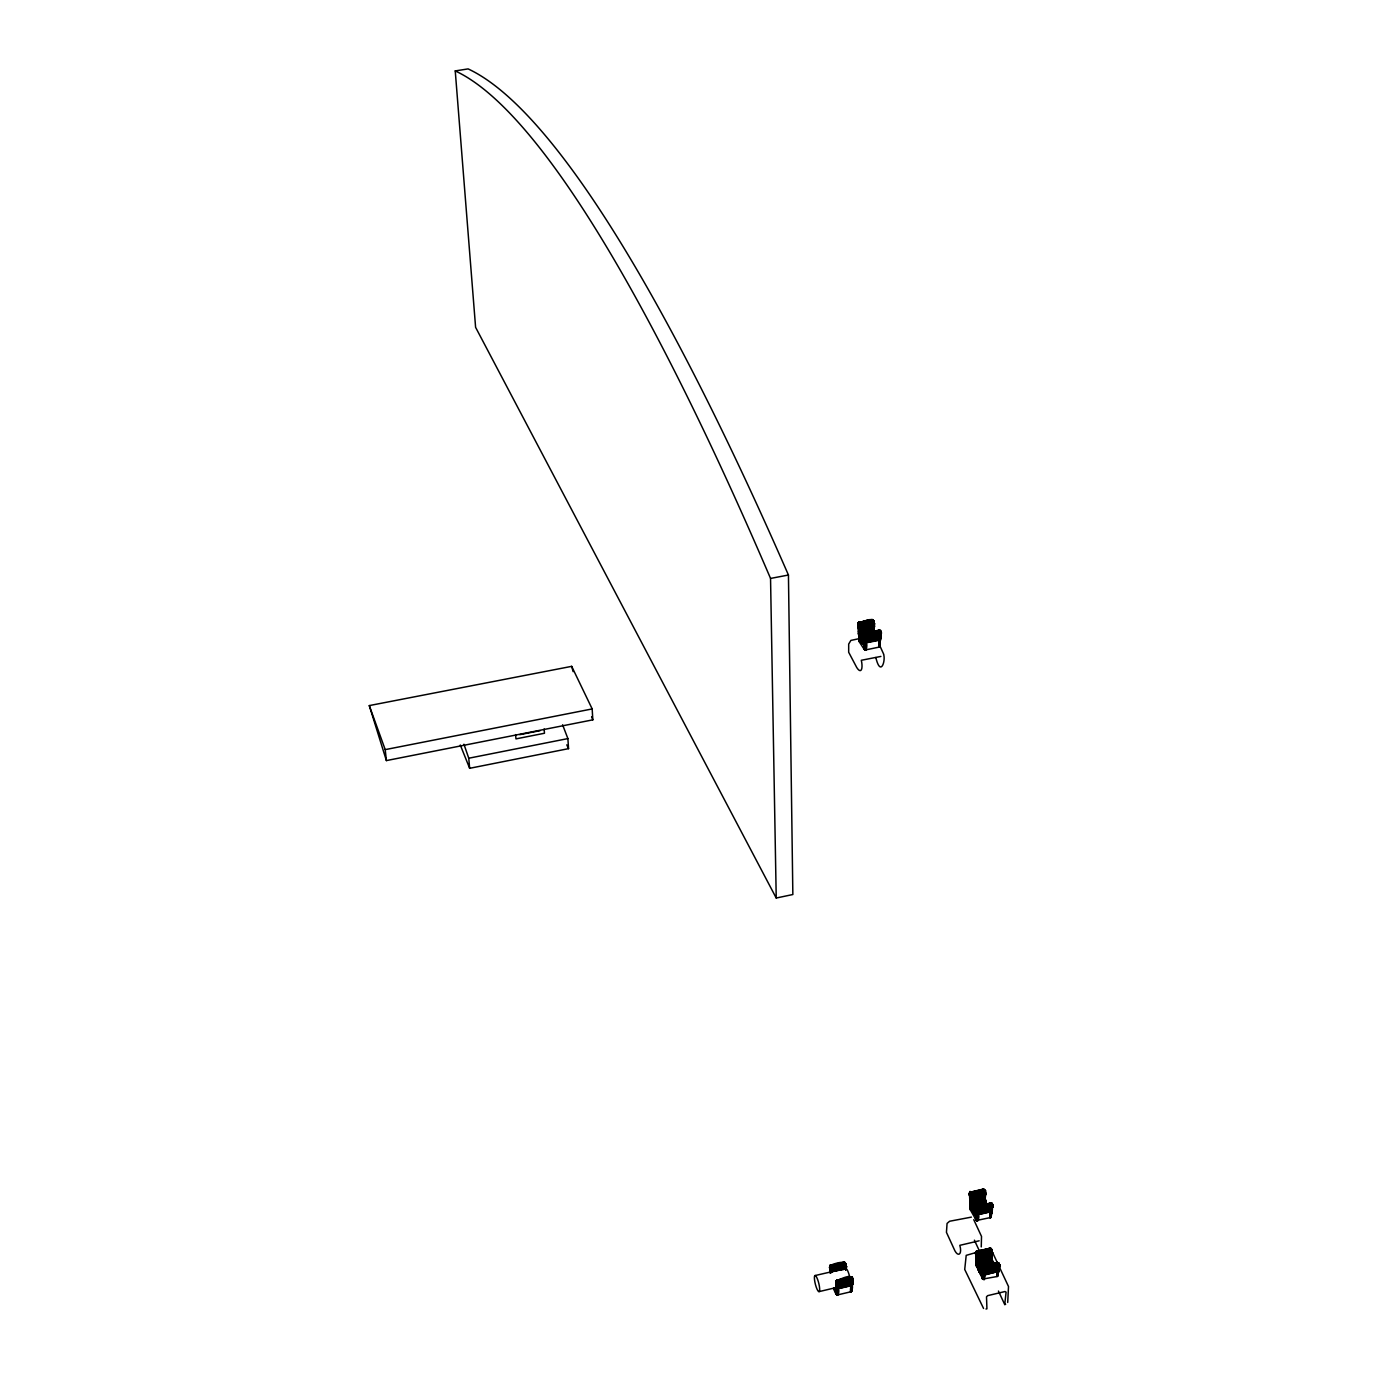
<?xml version="1.0" encoding="UTF-8"?>
<svg xmlns="http://www.w3.org/2000/svg" width="1378" height="1378" viewBox="0 0 1378 1378"><rect width="100%" height="100%" fill="white"/><g stroke="black" fill="none" stroke-linecap="round" stroke-linejoin="round"><path stroke-width="1.5" d="M833.397 1288.602L835.998 1294.149L837.79 1294.855L850.777 1291.806L850.777 1285.898C854.963 1285.932 851.914 1274.116 849.968 1278.147M851.018 1291.737L850.967 1285.846C855.221 1283.486 848.796 1301.159 850.881 1285.863L852.31 1285.64L850.777 1285.898M851.242 1291.634L851.294 1285.846L852.31 1285.64L851.07 1285.846L850.777 1291.806M851.604 1291.358L852.31 1285.64L851.156 1285.846C851.036 1295.165 852.345 1281.178 851.88 1287.862L852.207 1285.829L851.725 1291.186M851.914 1277.113C848.624 1278.612 851.621 1273.944 852.982 1280.662C813.072 1290.618 863.696 1279.266 850.071 1277.027M834.723 1288.774C832.777 1287.62 838.461 1291.169 836.48 1284.313C842.371 1283.71 852.672 1282.367 852.586 1278.267M852.241 1283.521L852.396 1284.572L852.5 1278.319L852.396 1284.572L851.139 1284.968M852.948 1278.836L852.155 1281.351L852.948 1278.836L853.051 1280.489L851.948 1277.217L850.519 1276.734L852.534 1278.164M879.801 638.427L880.421 639.082L879.922 635.861L879.577 647.005L865.987 649.848L864.195 649.382L859.028 641.442L858.701 622.391L872.774 619.738M864.351 649.503L864.471 635.206L866.004 632.623L864.437 635.689L865.074 633.157L879.095 630.142L881.093 632.071L880.542 634.173L881.042 632.002L879.422 630.194L873.91 631.865L874.496 623.872L873.273 620.462L859.596 622.873L858.253 624.613L859.166 626.077L858.115 626.112L857.908 623.045L859.304 622.046L860.509 624.613L874.203 622.029L858.752 625.199L858.063 624.045L860.061 623.218L872.825 620.737L874.22 622.167M999.687 1264.591L999.636 1266.709L999.463 1264.281L998.499 1266.606L998.723 1263.144L984.684 1266.451L982.738 1274.926L979.947 1273.324L978.914 1271.394L980.464 1274.082L981.859 1272.187L979.069 1268.26L977.949 1268.983L978.914 1271.377L979.672 1269.138L998.206 1264.074L999.67 1264.556L999.687 1266.64L999.171 1263.626L997.345 1262.524L999.257 1263.781L999.67 1266.675L998.482 1262.971L996.931 1262.627M985.218 1196.293L984.168 1197.74L971.903 1200.582L969.888 1199.446L969.957 1197.878L971.835 1198.912L984.495 1195.639L985.649 1193.072L984.168 1197.74L985.563 1203.115L979.861 1204.63L985.149 1203.924L985.528 1205.095L984.305 1199.773L985.632 1192.917L985.149 1199.911L978.483 1202.408L969.991 1202.942L985.218 1199.549L986.08 1202.942L985.236 1198.774L985.494 1200.135L970.112 1201.943L969.957 1192.211L984.719 1190.024L984.925 1193.865L971.404 1196.879L970.284 1196.466L985.632 1192.917M970.284 1192.022L970.164 1197.051L971.835 1198.292L984.667 1195.294L985.752 1193.469L984.443 1196.827L971.697 1199.79L969.785 1199.067L969.888 1200.824L971.421 1201.323L984.168 1198.205L985.425 1191.505L969.63 1195.26L969.44 1192.917L970.732 1192.004L969.44 1192.952L970.284 1209.781L976.416 1220.529L990.989 1217.429L990.524 1211.951L990.214 1217.859L990.92 1211.934L992.281 1210.539L992.349 1204.665L989.852 1203.339L992.987 1205.216L992.97 1206.594L992.901 1204.889L991.23 1203.511L977.949 1206.715L976.468 1208.058L976.778 1213.518L975.435 1215.43L972.334 1211.245L969.991 1202.942L970.784 1205.871L985.649 1202.494L985.701 1201.185M984.615 1197.844L984.805 1190.73L969.371 1194.967L971.938 1197.138L985.184 1194.071M845.782 1264.952C844.921 1257.373 824.94 1272.893 830.934 1265.125C851.673 1256.719 850.157 1270.189 830.521 1268.862C829.504 1254.635 830.366 1285.898 830.279 1266.675C829.194 1271.222 835.223 1272.204 831.296 1267.708C827.093 1266.899 846.626 1262.885 845.903 1264.057C841.631 1258.803 847.556 1265.538 846.109 1268.742C844.8 1270.533 848.125 1262.971 845.489 1269.345M851.88 1287.862L851.776 1285.95L851.88 1290.824M873.704 620.841C869.294 615.983 856.703 626.956 857.822 623.511C860.475 618.309 858.081 631.021 857.874 623.218M873.308 631.968L873.049 626.663L874.393 623.683L872.963 628.041L860.458 630.469L858.356 629.057L860.234 629.66L873.652 626.938L874.444 623.493L873.394 624.992L858.356 627.214L858.907 622.374L858.701 626.249L874.117 623.356L873.204 620.083L872.24 619.566L871.551 621.202C877.286 622.753 870.534 616.913 871.482 621.202L872.412 620.014L874.169 621.891L857.822 624.906L858.942 622.064L858.184 626.37L874.358 623.201L873.204 627.507L859.441 630.004L858.115 626.112L859.08 622.046L858.27 623.993L860.509 624.613M859.476 622.253L857.96 623.063L859.355 626.663M874.393 623.528L873.6 626.008L874.393 623.528L858.735 626.422L860.682 628.368L874.289 624.837L873.48 629.66L859.751 632.295L858.597 629.608M858.58 630.073C857.219 641.028 868.915 653.809 860.63 633.225C860.354 621.34 855.187 632.244 873.618 625.164C879.216 627.662 860.716 634.879 858.77 629.746M859.217 640.615L858.253 628.265M859.217 624.389C856.995 622.563 859.217 623.493 858.322 622.443M859.183 630.814L859.545 628.868L858.442 628.11M858.838 633.811C881.627 631.761 854.136 645.404 860.854 627.679M990.558 1202.822L992.194 1203.649L992.832 1206.852L993.021 1205.474L992.263 1203.752L991.402 1204.303L991.54 1211.641L991.884 1203.339L991.798 1204.493L978.139 1207.593L975.986 1215.344L977.674 1212.123L976.761 1212.606L977.622 1205.939L979.431 1206.473M983.186 1272.101L983.082 1274.168L983.978 1269.741L982.876 1274.719L984.236 1265.607L997.551 1262.61L999.326 1264.126L997.19 1262.592L999.257 1264.022M970.284 1199.032L970.301 1197L972.179 1198.033L984.908 1195.226L985.735 1193.348L984.254 1196.517L971.731 1199.463L969.871 1198.24L971.783 1199.17L984.529 1196.225L985.735 1193.245L985.236 1195.708M992.849 1264.47L990.765 1257.425L992.349 1252.257L978.242 1256.185L976.141 1256.305L975.59 1253.877L976.279 1251.362L989.714 1248.296L992.108 1250.931L991.609 1256.874L993.383 1264.625L992.143 1264.47L990.885 1259.01L992.263 1252.068L990.851 1255.72L977.777 1258.786L976.227 1257.959L976.399 1251.241L977.329 1251.569L975.641 1252.912L976.072 1261.783L976.692 1265.073L976.175 1261.628L984.874 1261.266L991.695 1258.631L992.108 1250.931L990.799 1248.434L976.744 1251.103L975.882 1254.858L976.434 1252.395M992.263 1252.068C993.228 1260.009 983.427 1259.509 977.743 1261.077C970.336 1255.944 989.49 1258.321 991.126 1255.427M991.557 1256.391L991.04 1257.993L978.259 1260.87L978.414 1257.632L991.592 1254.101L992.401 1252.671L976.675 1255.806L978.673 1257.597L991.523 1254.445L992.384 1252.516L991.109 1254.841L978.156 1258.235L976.227 1257.149L976.296 1259.337L978.225 1259.888L990.765 1256.943L992.194 1253.119L992.177 1262.937L977.743 1267.639L978.656 1270.809L984.013 1268.466L985.942 1270.258L999.705 1266.623L999.119 1264.091L998.344 1266.485L999.86 1265.297L999.722 1266.571L999.67 1264.728L999.498 1266.864L998.447 1266.382L999.705 1264.97L999.756 1266.141L985.804 1269.207L985.666 1270.292L985.58 1267.054L983.875 1267.071M990.644 1217.687L991.902 1211.727L990.61 1211.934L990.438 1217.79M976.864 1251.069C967.7 1258.906 1000.91 1247.056 989.232 1249.381L991.178 1248.916L991.609 1253.894L978.552 1256.96L976.606 1256.185L992.298 1252.499L992.298 1253.36M991.523 1206.37L992.177 1209.936L991.368 1207.679M989.921 1203.235L992.849 1204.803L992.573 1207.111L979.465 1210.28L978.156 1206.301L971.214 1208.196L970.749 1202.96L970.301 1206.112L970.422 1203.804M858.994 629.436C860.303 625.199 857.719 620.307 857.874 625.181M858.942 637.756L858.804 634.38L866.021 633.777L864.04 644.043L865.78 637.118L867.399 636.722L867.399 635.103L865.625 634.38L865.298 636.774L867.399 636.722M864.523 649.606C862.576 643.405 868.777 638.479 866.228 649.813M864.729 649.693L864.523 643.767L865.987 646.42L866.262 642.958L864.729 643.095L880.421 640.029L881.024 631.865L879.491 631.107L866.176 633.846L865.642 636.602L867.003 636.447L864.971 637.015L864.454 643.285L865.556 637.377L860.01 639.599L859.734 636.567L861.043 635.602L859.011 635.568M865.866 638.755L864.729 642.148L865.039 639.909M865.195 649.83C864.04 632.14 865.849 655.739 865.66 643.199C864.213 651.88 863.679 639.116 864.747 646.282L864.884 643.767M865.212 638.927L864.729 640.959M865.453 649.865L864.643 643.457L866.056 643.026L865.987 649.848M864.867 640.15L865.556 637.377M865.729 649.865L865.66 643.199M865.401 639.271C866.504 636.739 859.08 639.616 860.251 634.276M864.661 641.976L864.195 643.836L864.867 641.373L880.68 638.255L880.215 632.037L866.176 633.846L865.436 637.101M858.615 627.283L858.511 628.592L860.268 629.298L874.031 625.905L874.014 629.918L866.986 631.899L864.695 633.863L866.435 635.826L880.06 633.363L880.938 631.813L880.783 633.949L866.039 636.998L866.9 633.57L865.591 636.946M872.739 620.152L872.429 621.202C875.271 620.1 869.397 618.739 860.992 622.15M879.577 647.005L880.421 640.029L878.819 640.512L878.768 647.35L879.181 640.494L880.318 640.374L878.923 640.494L880.318 640.374L879.216 647.212M984.65 1198.688L985.167 1196.345L984.443 1198.774L970.456 1201.633L969.836 1192.349M985.149 1197.293L985.701 1193.417L971.955 1197.396L970.422 1196.776L969.337 1193.365L970.732 1192.004L969.905 1193.434L971.301 1194.984L985.477 1192.159L982.962 1189.093L984.719 1190.024L985.356 1193.985M976.64 1220.632C976.141 1206.611 975.917 1225.386 978.104 1214.828L975.882 1215.844L975.762 1219.926C974.108 1214.604 981.429 1211.762 977.915 1220.719M977.398 1220.77L977.519 1215.051L976.502 1215.31L977.243 1217.807L977.519 1215.051M983.186 1272.738L981.859 1275.27L984.013 1270.413L983.289 1272.996L983.41 1271.911M982.187 1273.22L981.653 1275.184L983.255 1272.807M976.296 1257.614L976.434 1256.581L978.673 1257.597L979.413 1266.813L986.321 1265.572L985.477 1264.212L992.401 1262.317L993.245 1264.022L991.988 1258.596L991.454 1260.904L978.535 1263.126L976.261 1262.265L984.943 1261.748L992.022 1258.7M996.897 1271.171C1000.996 1272.221 996.483 1266.089 999.86 1265.486M998.395 1267.502C999.377 1273.892 998.137 1263.178 999.825 1265.676M999.136 1265.211C999.946 1268.69 998.43 1264.883 999.808 1266.416M860.475 631.52C853.499 631.245 874.22 633.122 873.79 627.214M873.755 622.356C873.669 629.229 873.187 615.484 871.895 621.168L871.413 620.324M873.773 628.075L874.393 623.683L873.962 625.733M879.009 647.298L879.939 636.808M970.749 1208.454C968.269 1209.212 973.281 1200.772 972.368 1196.483M976.244 1252.757C975.693 1258.148 977.019 1250.19 975.676 1254.324C976.037 1252.55 977.484 1249.226 975.572 1253.739M975.607 1252.464L977.329 1251.569L976.003 1251.672L975.796 1253.859L976.416 1251.637L990.61 1248.399L991.282 1250.432L989.37 1248.158L990.472 1248.244M999.205 1263.764L999.102 1270.327L997.19 1271.756L997 1276.528L982.686 1279.094L976.606 1266.382L976.279 1263.058L983.668 1261.731L985.356 1262.661L991.178 1260.784L991.988 1258.596M982.497 1278.922L982.669 1275.546L998.809 1271.274L983.082 1274.995L982.893 1279.249M983.909 1279.559L983.995 1274.943C981.928 1274.65 985.149 1281.333 984.598 1274.736C982.411 1274.15 984.753 1265.607 979.103 1271.55C980.068 1273.341 982.066 1270.912 979.792 1272.859M997.948 1274.839C997.379 1270.981 999.842 1268.793 997.017 1276.528M830.193 1266.864L830.865 1265.107L829.608 1267.915L830.245 1266.571L831.279 1268.638L845.989 1265.176M881.145 632.605C886.312 634.586 840.873 641.924 867.296 634.586C868.95 632.071 883.143 635.224 879.095 630.142C879.784 630.228 880.473 630.693 880.663 631.4C881.059 633.553 880.818 635.155 880.955 632.002C878.509 637.291 881.11 631.279 880.973 633.794M879.801 646.747L879.577 640.632L879.87 643.181M866.28 634.535L879.956 632.381L879.336 630.194L880.68 631.606L880.146 636.894M880.456 636.119L879.956 630.452M875.822 657.513C880.559 677.304 885.847 660.82 883.608 654.361M976.881 1220.719L977.002 1215.31L976.416 1220.529M859.855 633.518L858.442 633.432L859.751 633.57L858.528 634.087L859.011 637.463C862.232 635.964 852.586 635.947 866.521 633.002M982.686 1279.094L983.616 1275.132C983.995 1280.575 981.532 1276.08 983.995 1274.943M838.048 1294.803C841.148 1286.208 834.172 1288.292 835.895 1293.976L837.721 1279.714L836.894 1280.059L836.205 1289.085L836.308 1283.435L837.876 1281.54L851.845 1278.715L838.168 1281.833L838.961 1284.451L837.635 1280.403L836.394 1284.244M858.959 637.601L858.976 635.292M851.793 1290.221L851.828 1286.105L851.88 1287.672M863.61 643.836L864.678 642.234L862.921 644.318M998.12 1271.205L997.517 1274.547L998.395 1267.932M983.203 1272.29C977.846 1261.542 1005.492 1259.148 998.378 1268.328M837.79 1294.855L837.824 1288.947L836.394 1289.377L837.79 1291.892L838.031 1288.878L836.48 1289.153L852.414 1285.398M857.822 624.906L858.907 622.753M852.603 1280.128L839.064 1282.711L837.979 1280.524L851.001 1277.458L852.706 1278.801L851.948 1281.419L853.034 1279.249L852.861 1280.834L851.793 1279.232L838.926 1282.177L838.134 1284.399L837.152 1284.055L838.392 1284.451L838.995 1282.436L837.324 1279.783M976.52 1208.454L978.277 1205.543L986.786 1205.216M976.072 1256.013L976.003 1251.861L977.725 1252.326C987.854 1248.106 994.658 1247.486 989.301 1249.364C1001.272 1249.708 971.335 1260.457 976.399 1251.276M979.276 1205.784L976.52 1207.317L976.451 1208.368L977.14 1206.284L977.777 1210.487L976.64 1214.259L977.157 1206.25L991.523 1203.097L992.97 1206.594L992.763 1204.716L992.746 1206.956L990.748 1206.87L993.021 1205.681M985.442 1200.238C982.772 1205.716 965.909 1199.032 971.576 1208.093C973.574 1211.658 978.156 1204.544 978.725 1206.353M992.849 1205.164C992.315 1209.953 992.66 1204.269 990.816 1202.839M831.02 1272.652C828.247 1267.002 846.281 1273.703 846.35 1266.089M831.158 1270.792L830.796 1272.531L830.572 1269.861L846.419 1266.244L845.627 1269.827M836.532 1294.614L836.79 1289.429L836.756 1294.717M852.534 1278.698C850.743 1277.199 854.205 1281.643 852.276 1282.763M864.747 636.67C859.975 629.264 889.688 631.003 878.354 630.418M969.302 1194.554L970.456 1191.97L970.009 1196.69L969.595 1193.727L971.214 1194.692M977.657 1220.753L977.898 1214.896C976.296 1215.379 976.382 1209.608 977.346 1208.351C978.845 1211.21 980.258 1209.695 978.862 1207.817C979.017 1205.474 975.779 1207.472 977.674 1208.937C975.538 1213.966 979.741 1206.37 973.746 1209.953C971.576 1200.651 968.131 1191.781 971.025 1192.383M976.744 1212.003L977.536 1210.573M977.76 1217.825L977.708 1214.965L976.502 1215.31L977.898 1214.896L977.76 1217.825L977.794 1214.931L976.502 1215.31L977.14 1220.753M992.66 1264.487L984.15 1265.624L982.996 1268.449M978.225 1269.465L982.91 1268.242L984.943 1265.641L984.254 1264.504L977.105 1265.882L976.451 1262.851L976.554 1266.244M978.656 1269.741L977.725 1268.328L984.925 1265.882L982.962 1268.087L984.443 1265.71L998.947 1263.333M990.851 1255.72L992.005 1253.153L990.765 1257.425L977.984 1260.629L979.413 1266.813L984.581 1265.607L982.91 1268.191L984.925 1265.882M851.638 1285.898L851.432 1288.551L850.967 1285.846M976.744 1211.383L976.778 1213.518L992.384 1209.712M976.692 1210.452L977.743 1205.802L991.006 1202.908L992.952 1205.509L979.62 1209.074L979.465 1210.28L977.433 1209.901L979.465 1210.28L978.346 1207.455L978.018 1210.073L979.396 1210.297L976.744 1210.297L977.725 1208.54L972.196 1210.332L973.574 1213.639L978.397 1211.262L972.334 1211.245L972.679 1209.333L977.812 1208.351L977.588 1206.094L976.675 1207.834M984.168 1279.542L984.288 1274.822L982.962 1275.218L983.806 1275.046L983.651 1279.525M992.263 1208.558L991.54 1203.838M998.12 1273.548L998.55 1271.687L997.138 1271.343M849.933 1278.129A8.251 1.843 75.8 0 0 847.453 1270.344A8.251 1.843 75.8 0 0 845.196 1268.914L843.68 1262.145L845.214 1262.713L845.369 1264.573L831.795 1267.553M838.72 1282.591C845.92 1276.2 854.825 1283.125 852.879 1279.129M879.715 631.245L880.869 633.897L879.819 634.328M879.577 630.297C881.903 630.831 879.026 636.843 880.904 632.45M970.973 1197.241C967.632 1195.742 971.077 1191.953 969.957 1192.211M970.37 1204.045L970.284 1206.663L969.871 1200.341L971.903 1201.048M977.433 1207.214L977.433 1206.956M976.52 1266.02L976.279 1263.058M983.806 1265.882C983.169 1268.104 978.845 1269.5 980.499 1270.361M970.405 1204.682L979.482 1202.443C984.443 1205.492 986.028 1196.845 984.805 1202.598L985.391 1192.246M991.109 1217.274L991.902 1211.727L990.696 1211.934L990.541 1214.845L990.782 1211.917L991.902 1211.727L990.541 1214.845L990.524 1211.951L992.022 1211.486L976.623 1215.069M990.92 1255.375L992.332 1252.137M998.292 1264.367L997.31 1262.644M830.176 1270.533C832.536 1269.586 828.66 1274.443 845.834 1267.829M831.261 1265.607L829.9 1265.917L829.745 1268.518L845.317 1264.746L845.92 1269.861L846.436 1266.296M845.317 1269.207L846.385 1266.399L830.486 1269.81L832.639 1270.464L846.436 1266.52L845.799 1269.672M846.264 1266.744L845.455 1269.638M860.234 631.779L873.015 629.643L874.41 624.113L860.613 626.938L858.701 626.249L859.372 627.266L858.098 623.993L873.979 621.547M860.63 627.472L873.859 624.613L873.428 621.788M865.022 643.664L864.971 646.351L864.523 643.767M872.98 629.074C871.464 633.811 859.665 630.228 873.015 629.643L866.176 631.158L864.419 635.723L866.09 632.623L864.833 634.569L867.33 636.739L865.263 636.67L867.296 636.584L865.539 635.12M879.87 640.994L879.44 643.698L879.336 640.529L880.318 640.374L879.095 640.477L879.026 643.87L878.923 640.494L880.421 640.029M969.664 1192.642L969.75 1193.727L970.37 1192.142L983.341 1189.076L984.753 1190.179L983.151 1189.059L985.373 1191.539M970.284 1209.781L970.336 1204.889L970.284 1206.663M984.219 1262.834L976.657 1265.28L976.83 1262.696C974.763 1273.065 995.708 1258.303 976.985 1264.108C975.624 1261.748 978.742 1272.859 977.088 1263.557M985.322 1199.394L985.408 1203.097L984.305 1199.773L972.041 1202.615L974.539 1211.038L977.708 1210.539L973.075 1212.795L974.315 1210.59L979.379 1209.54L977.123 1210.366M991.075 1248.692L990.799 1249.76L990.282 1248.192M838.168 1281.833L836.601 1284.744L852.672 1280.972L852.913 1279.749M845.816 1269.345L846.264 1266.916L845.73 1268.949M859.545 628.868L873.325 626.422L873.514 620.668L871.929 620.272M970.25 1196.69C969.854 1181.394 970.043 1205.302 969.923 1192.607M976.985 1217.773L977.157 1215.224L976.502 1217.601L975.951 1215.809L976.21 1220.408M976.64 1264.832L976.606 1266.382L977.036 1262.282M997.879 1274.271L998.688 1271.498L997.551 1271.705L997.241 1276.459M878.768 647.35L879.009 640.477L879.026 643.87M992.143 1251.069L976.485 1254.755L977.725 1252.326M976.916 1262.489C974.625 1269.086 992.608 1261.852 992.194 1260.698C992.487 1266.089 991.574 1257.236 991.23 1257.459M983.151 1270.309L998.705 1265.538L999.412 1266.95L999.739 1265.865L998.206 1264.074L999.498 1266.847L985.666 1269.517L983.961 1268.621L983.909 1266.244L983.255 1267.622L984.667 1265.951M829.608 1267.915L830.056 1265.9L831.623 1266.382M975.934 1213.553L975.228 1215.362L977.502 1212.726M1007.714 1302.468L1008.507 1286.518L992.608 1252.585M845.489 1264.453C840.873 1258.855 848.28 1264.849 843.457 1262.231M880.955 633.708L867.313 635.585L867.33 636.739L866.09 635.516M993.004 1205.612L992.711 1206.921L991.971 1203.459L990.162 1202.942L992.229 1203.752L990.524 1202.942M997.551 1271.705L997.31 1274.65L997.379 1271.722L998.809 1271.274M830.073 1270.051C830.727 1262.041 828.798 1266.106 830.9 1270.154M830.228 1272.79L830.813 1269.948M873.583 625.371L860.01 628.024L857.822 624.492L858.976 622.115M974.556 1214.896C975.813 1213.794 974.539 1210.9 970.784 1205.871M976.571 1266.037L976.589 1264.349L977.536 1266.416M981.756 1274.977C982.79 1274.857 982.652 1270.619 980.74 1273.927C980.981 1274.047 981.653 1268.432 978.656 1270.55M985.27 1270.24L984.099 1266.072M992.901 1205.767L992.797 1206.887L992.987 1205.302M834.121 1287.689L835.309 1289.326L837.135 1286.087L835.654 1289.429L835.688 1287.483M836.325 1294.476L836.153 1289.705L836.153 1294.321M872.86 622.046L873.273 620.462L873.29 623.545M879.75 646.161L879.939 641.218L879.887 643.026M974.728 1213.915L975.986 1215.034L977.76 1211.365L976.416 1214.828L977.588 1212.451L976.709 1212.761M976.623 1209.66C979.5 1207.748 978.535 1212.674 978.139 1207.8C984.805 1208.058 995.26 1204.183 991.695 1203.528M836.308 1288.878L836.842 1283.452M837.221 1282.797C839.977 1287.707 834.93 1276.476 836.394 1283.9M837.014 1294.803L836.291 1289.567L837.256 1291.892L837.428 1289.102L836.394 1289.377L837.256 1289.188L837.273 1294.838M858.287 625.819L858.511 623.993L859.097 625.715M970.56 1208.575L970.749 1202.96M978.535 1206.508L977.967 1205.664L972.334 1206.68L972.179 1195.432L970.508 1192.349L969.423 1194.692L970.336 1193.21M844.886 1262.644C841.39 1263.798 846.092 1263.195 845.317 1264.746M880.663 635.43L864.764 638.651L865.694 635.413M976.02 1220.271L975.882 1215.844M978.225 1260.37L976.296 1259.785L976.227 1257.959M976.589 1263.867L976.537 1265.641L976.606 1263.609M985.098 1200.634L985.236 1202.822C987.475 1199.497 985.029 1209.66 985.236 1198.688C986.286 1197.74 974.608 1201.874 971.662 1201.306M983.117 1269.948L983.961 1266.106M829.832 1265.951L830.917 1265.176L829.659 1268.208L843.991 1263.85M859.235 637.204L859.2 634.397M837.531 1294.855L837.617 1289.016L836.394 1289.377L837.721 1288.981L837.79 1291.892L837.927 1288.912L836.48 1289.153M873.204 627.92L873.79 625.888M991.971 1251.138C988.457 1250.087 972.851 1258.303 976.192 1251.741M977.743 1206.852L977.708 1210.539M977.915 1209.178C980.102 1212.123 976.485 1208.713 978.139 1207.8M978.707 1208.299L979.396 1210.297M977.071 1209.471L979.431 1210.039M984.736 1194.967C989.749 1191.315 973.212 1202.029 970.388 1196.517M991.574 1260.319L991.695 1258.631L992.177 1262.558M865.729 646.437L865.849 643.095L864.643 643.457L865.952 643.061L865.987 646.42L866.159 642.992L864.729 643.095M975.142 1215.086L977.26 1212.089M982.342 1278.732L982.566 1275.632L983.134 1279.37M984.426 1279.507L984.598 1274.736M985.787 1269.793L985.339 1267.14M991.437 1212.192L990.989 1217.429M976.675 1254.221L991.953 1250.604L990.248 1250.432L990.868 1248.778L992.091 1250.793M985.425 1191.522C989.456 1187.75 964.927 1199.273 970.456 1192.022M970.301 1204.992L970.25 1206.473L970.336 1204.269M984.684 1266.451C984.874 1273.72 985.993 1266.003 984.874 1269.362C987.613 1271.067 983.341 1269.327 985.546 1270.223C982.79 1265.073 999.205 1267.088 998.309 1263.609M991.092 1250.259L990.265 1248.468L991.299 1249.036M992.246 1209.04L991.592 1207.335M992.815 1205.991C993.314 1207.662 988.491 1204.544 979.19 1209.453M991.402 1256.529L991.815 1253.997M991.833 1262.196L991.488 1259.819L985.976 1261.766L986.372 1264.005M859.527 623.941L857.805 624.63L858.373 622.873L857.822 624.957L859.769 623.855L860.354 626.956M970.388 1205.939L970.026 1202.391M976.589 1264.349L976.52 1265.848L976.778 1264.935M997.448 1276.355L998.154 1271.86L997.93 1275.873M997.81 1276.062L997.431 1271.274M859.269 624.889L857.943 623.252L857.857 625.13L858.546 622.356M976.657 1265.28L976.761 1262.92M836.119 1282.401L836.894 1280.059M864.764 639.065C866.934 635.551 860.527 638.892 859.441 637.773C860.509 635.775 864.609 636.395 864.902 634.087C867.933 638.565 864.85 635.913 866.349 636.602L867.296 634.586L867.244 636.739L865.074 636.808L866.039 633.157L860.509 634.224M830.796 1267.037C828.953 1264.177 829.625 1271.36 830.417 1267.347M830.107 1265.538L830.297 1267.433M838.237 1280.455C829.332 1284.417 852.19 1272.238 850.76 1278.078M837.066 1280.093L836.239 1283.125M864.626 643.974L864.54 646.179L864.764 643.87M866.262 633.208L864.557 635.344L865.177 633.053L864.816 634.655M838.013 1280.041L836.084 1281.729L837.204 1280.644L836.429 1281.764L839.168 1284.417L838.392 1282.763M865.729 634.913L866.159 632.915M836.515 1289.584L836.756 1291.754L836.291 1289.567M969.337 1193.503L969.302 1194.381M976.227 1214.5L976.744 1212.416M976.227 1254.428L976.055 1252.016L976.244 1254.187L991.85 1250.139L990.351 1248.554L989.645 1249.346L990.61 1248.451M985.925 1203.545L980.292 1206.353L979.482 1204.183M830.124 1272.394C829.797 1269.741 832.794 1274.099 830.314 1271.67M977.588 1203.494L977.674 1200.307L984.443 1198.774M980.947 1274.667L982.514 1272.91L981.377 1274.512M998.085 1273.341L998.137 1271.963M857.994 624.423C859.803 626.198 856.565 623.114 859.062 624.01M863.851 643.113C863.937 643.354 863.283 643.56 863.989 643.044M835.223 1289.016L837.273 1287.104M880.921 632.812L879.577 631.262M880.559 631.279L880.938 633.811L879.646 634.207M985.236 1202.822L985.442 1200.824L979.5 1203.08M975.762 1219.926L975.951 1215.809M983.255 1268.415L983.203 1270.619M991.299 1214.156L991.402 1212.123L991.109 1216.361M871.619 621.185L871.671 620.289M970.853 1205.526L970.284 1202.029M979.637 1209.488L978.535 1210.228L978.483 1209.247M991.902 1257.752L984.116 1259.595L983.754 1262.282M984.236 1277.733L984.495 1274.753L982.962 1275.218L984.185 1274.874L984.236 1277.733L984.392 1274.788L983.082 1274.995M976.571 1265.452L976.692 1263.144M982.48 1275.666L982.273 1278.612L982.325 1275.701M991.213 1214.328L991.764 1211.934M997.913 1263.04L999.136 1264.246L998.258 1265.59M972.127 1198.722C969.44 1198.188 970.646 1195.208 970.233 1199.377M970.301 1197.964L972.334 1198.257L970.422 1196.776M985.925 1269.5C984.805 1271.791 983.358 1264.281 979.62 1269.706M990.214 1217.859L990.524 1211.951L992.022 1211.486M991.953 1205.027L991.505 1203.924L992.126 1205.061M861.457 638.152L862.817 640.736L866.056 640.047L861.267 642.217L862.611 640.339L866.073 639.702L860.871 641.407L861.405 640.167L866.435 638.841C857.564 638.514 860.837 644.525 866.917 641.183C864.144 638.445 861.991 645.335 861.543 642.337M836.498 1286.466L836.257 1288.602M977.071 1256.615L976.502 1260.37L977.984 1260.629M976.864 1256.185L978.483 1257.511L978.759 1256.099M985.528 1194.33L984.254 1196.517M984.013 1270.413L984.219 1268.363M836.653 1289.515L836.515 1291.651L836.394 1289.636M846.075 1264.487C843.009 1263.747 845.713 1262.713 845.627 1263.919M978.569 1207.335L979.62 1209.074M838.203 1282.418C839.512 1286.828 836.325 1282.66 837.738 1280.627M992.711 1205.319C990.713 1208.592 993.555 1205.974 992.022 1206.904C983.978 1206.818 975.831 1211.675 978.363 1209.402L979.052 1210.28L978.948 1209.402M978.156 1262.455C985.718 1261.766 984.013 1258.372 991.195 1259.389M971.404 1217.119L949.597 1221.253L947.065 1223.44L946.445 1232.345L954.937 1250.88C958.347 1257.167 962.309 1254.273 959.829 1245.333L979.155 1240.803M985.735 1270.24L984.874 1269.362C984.254 1271.188 986.269 1269.844 985.098 1268.742M864.316 644.267L864.092 649.245L864.109 644.473M864.798 641.218L865.608 639.599L865.505 641.614M992.746 1206.697L991.609 1206.99M862.921 641.803C861.216 645.524 865.022 642.992 864.919 641.046M830.572 1272.738L830.503 1269.965M873.618 627.334L874.117 625.733M835.051 1288.895L835.051 1287.965M985.149 1198.826C986.596 1196.052 970.336 1203.614 984.236 1199.239L979.207 1200.686L979.62 1204.148M975.607 1252.688L976.296 1254.049L976.451 1253.119M974.952 1214.983L975.762 1213.467M976.227 1215.706L976.296 1217.463L976.451 1215.603M880.421 639.082L879.922 637.239M835.998 1291.203L836.291 1289.705L836.325 1291.513M837.152 1285.777L836.394 1287.707M836.928 1286.225L837.169 1282.212L838.926 1282.177M970.06 1199.222L970.198 1200.617M991.523 1250.673C994.072 1247.865 979.913 1251.5 976.468 1253.635M992.022 1262.196L992.298 1260.37L992.401 1262.317M873.376 625.233L873.549 620.892M977.502 1217.825L977.708 1214.965M977.105 1211.899L977.329 1210.659M980.292 1206.37L978.552 1200.496M983.134 1267.639L980.016 1268.587L982.927 1267.967L984.443 1265.71M983.978 1277.75L984.185 1274.874M837.032 1283.349L836.532 1284.141L852.965 1280.265L852.5 1281.092L852.207 1279.628M969.888 1199.446L971.921 1200.135L984.65 1196.741M981.308 1273.84C982.893 1276.717 983.737 1270.929 982.049 1274.219M829.728 1266.261L829.711 1267.915M851.621 1278.233L852.035 1279.301M843.956 1264.246L845.3 1263.109M985.322 1191.281L982.841 1189.093L984.581 1189.869L983.703 1189.162L970.37 1192.435L969.974 1194.933L971.18 1193.193L983.823 1190.506L985.287 1193.434L985.132 1190.764L982.772 1189.128M992.229 1209.505L991.574 1208.592M858.27 626.163L858.77 627.989L860.613 628.712M860.613 627.696L860.768 625.991M975.848 1215.12L977.278 1212.778L975.986 1215.034M976.244 1251.637L978.001 1254.824L978.656 1265.021M985.649 1259.871C984.133 1262.472 986.751 1268.173 990.369 1264.901M991.988 1206.422L992.091 1207.352L992.315 1206.456M982.273 1274.995L983.289 1273.238L982.428 1274.374M998.378 1267.054L999.739 1266.296L998.413 1266.813M845.61 1268.156L846.454 1266.761L845.747 1268.483L815.035 1275.563M976.657 1207.576L976.537 1207.145M981.601 1273.048L981.291 1271.791M369.287 705.588L386.391 760.587L592.816 719.85L592.178 708.929L571.681 666.349L369.287 705.588L385.203 749.632L386.391 760.587M872.963 628.54L874.048 627.059M845.661 1265.107L845.42 1266.916M979.155 1200.651L971.783 1202.632M832.674 1271.205L832.415 1272.101M860.01 629.298L860.303 635.861L862.559 641.287M975.193 1213.329L975.211 1212.192M983.651 1265.951L983.255 1267.622L984.013 1266.382M985.149 1259.44L985.718 1260.284L978.363 1261.972L984.719 1259.595M838.1 1281.402C839.081 1287.844 835.171 1282.453 838.961 1284.451M984.03 1199.601L985.218 1199.549L985.063 1202.649L985.218 1200.824M985.494 1193.744L984.753 1195.518L985.236 1193.675M979.017 1209.901C976.778 1212.295 979.913 1204.458 978.604 1209.488M992.057 1260.026L992.384 1262.903M836.412 1284.623L836.532 1283.693M839.168 1283.641L838.168 1284.399L837.772 1283.297M991.471 1251.086C998.619 1257.012 969.044 1255.427 978.793 1257.132M873.221 629.246C875.719 627.283 871.964 633.863 874.152 631.038L872.946 631.038M836.48 1286.863L836.067 1288.947M977.002 1215.31L976.744 1217.687L976.365 1215.499M984.512 1189.748L983.151 1189.059M1005.647 1304.346L1004.734 1304.553L1006.078 1292.168L1005.01 1291.53L987.664 1295.647L986.51 1296.819L986.924 1308.807L985.993 1309.031M864.368 634.965L865.763 632.054L858.528 633.191M864.454 635.465L865.591 633.346L869.776 632.536M866.417 633.725L865.608 633.036L865.229 634.5M976.192 1254.101L975.9 1252.533M837.152 1285.054L836.601 1286.707L852.672 1282.677M983.461 1275.201L983.186 1277.613L983.031 1275.425M863.334 641.924C861.767 644.559 863.92 642.906 862.456 640.563M873.015 629.643L867.503 631.365M837.256 1281.437C834.62 1281.574 838.082 1279.973 836.153 1281.247M979.93 1269.052L979.413 1266.813L984.667 1265.831M867.21 635.861L865.47 636.653L865.884 635.465M880.249 634.948L880.508 633.225L880.387 635.017M973.385 1209.057C973.66 1206.646 970.663 1210.366 971.249 1207.61M977.295 1211.779L976.864 1212.692M836.033 1288.275L837.066 1287.121L835.585 1288.619M991.936 1250.501L989.232 1248.313L990.937 1248.64M991.557 1208.971L991.35 1211.124M991.264 1255.926C966.65 1262.661 974.987 1257.993 991.488 1255.479M983.289 1189.541L984.081 1189.714M969.767 1193.159C969.165 1196.362 969.785 1190.764 971.542 1193.348M836.429 1281.764C836.532 1279.594 836.532 1282.866 836.17 1281.178M859.252 629.143L859.82 626.697M836.67 1284.003C840.08 1284.503 835.619 1283.745 838.857 1283.969M865.16 641.39L865.591 639.978L865.091 640.908M836.48 1280.972L836.119 1281.885M975.555 1253.567L976.037 1252.344M880.042 638.186L880.025 639.426M974.694 1211.83C972.351 1216.533 975.71 1210.452 977.812 1210.711M984.305 1199.773L972.041 1202.615L977.209 1201.22L979.345 1206.026L973.075 1207.352L972.213 1203.769L977.381 1202.46M984.719 1195.157L985.391 1194.468M836.291 1283.573L837.893 1282.591M991.333 1254.376L990.162 1249.398L991.902 1250.88M992.263 1253.687L992.367 1252.723M860.44 633.725L873.066 630.211L867.83 631.313M991.04 1257.993C976.055 1259.13 988.095 1267.329 992.143 1261.232M831.296 1272.445L831.089 1268.931M998.929 1268.811L999.429 1266.072M972.334 1205.595L972.11 1204.596M970.181 1192.711L971.163 1193.761M976.382 1258.148L976.813 1256.822L978.776 1257.322M981.084 1271.481L979.569 1272.445M880.335 634.448L879.75 631.658L866.865 633.725M991.505 1209.316L992.057 1209.815M991.712 1209.453L991.936 1210.986M865.625 634.38C861.87 632.502 876.201 635.275 880.525 632.433M973.936 1213.639L973.488 1212.209M858.89 628.523L858.287 626.921M859.803 628.919C862.284 625.164 857.237 619.6 859.786 626.439M860.113 628.626L859.751 634.345M871.654 620.203C872.86 618.154 873.463 623.717 873.256 624.062C878.389 618.705 856.031 622.115 859.131 626.439M857.874 623.356L857.839 624.355M829.608 1267.433L829.59 1267.777M984.426 1269.138L983.324 1271.343M984.925 1193.641L984.564 1191.488L970.026 1195.088L985.098 1190.833M991.815 1258.51L991.609 1253.894M879.836 633.932L880.921 633.639L879.061 634.293M831.003 1265.193C826.369 1267.381 847.108 1260.026 845.058 1263.385M976.692 1206.818L976.468 1208.058M976.158 1258.734L976.451 1261.8M845.713 1266.795L846.075 1264.694L830.331 1268.518M990.024 1203.614C990.799 1202.339 991.35 1204.165 991.385 1203.597M985.201 1203.149L985.649 1202.494M864.368 635.086C865.608 632.536 863.817 637.222 861.043 635.602M985.477 1269.362L985.683 1267.26M865.711 636.808L867.003 635.758M845.231 1263.953L845.127 1262.954C844.645 1265.572 827.61 1269.362 829.987 1266.399M973.574 1209.505L978.38 1207.645L977.725 1206.353M998.998 1263.419L998.275 1263.729M858.666 622.822L858.442 624.251M881.042 632.175L880.025 630.935M866.435 635.826L866.986 633.725M973.057 1208.11L976.485 1207.524M970.939 1206.456L984.96 1202.133M978.793 1265.538L984.77 1263.299M867.089 635.534L880.163 633.122M969.63 1193.348L969.354 1194.915L970.112 1192.814M985.942 1268.725L985.063 1267.898L985.873 1268.983M838.22 1283.469L839.03 1284.434L836.567 1284.107M975.193 1214.569L975.641 1215.448L976.985 1213.295M984.512 1259.647L977.519 1261.542L976.296 1259.785M874.169 632.071L874.203 630.177L874.462 632.106M874.117 625.543L873.118 626.284M836.859 1286.794L835.688 1288.895M845.903 1268.776L846.264 1266.916M861.905 643.164L862.749 641.562L866.59 641.011M981.257 1246.918L981.515 1236.428L973.764 1219.685M991.35 1255.324L992.281 1253.153L991.678 1254.445M873.91 621.237L871.895 619.566L858.77 622.546M991.764 1256.478L991.54 1258.734M851.483 1280.817L852.844 1280.817L852.086 1281.368M571.681 666.349L573.127 671.637M973.488 1212.985L973.075 1211.417M980.016 1268.587L982.979 1268.036L983.203 1266.485M864.264 642.406L862.507 643.819M862.111 639.84L865.418 638.634M836.98 1280.334L851.036 1277.01L851.862 1278.284M985.787 1193.675L985.494 1194.674M837.152 1285.433L836.601 1286.707M978.483 1257.511L977.725 1252.912M852.982 1280.455L852.052 1280.885M863.162 641.717L866.262 640.649L862.628 640.891M978.931 1266.055L984.116 1263.936L984.564 1265.004M972.592 1206.611L984.994 1203.321L986.217 1205.095M859.924 628.299L860.044 626.404M983.117 1266.761L982.876 1268.001L983.203 1266.83M991.454 1260.904L986.097 1262.954M864.385 642.768L864.661 641.855M852.896 1280.713L852.379 1281.557M984.839 1201.633L979.5 1203.649M874.014 628.799L873.945 630.504L867.382 633.053L874.324 631.451L873.256 629.729M984.633 1197.086L985.149 1195.088M991.437 1206.852L992.625 1206.904M845.041 1262.799C844.456 1264.573 845.11 1263.833 844.008 1262.42M976.434 1214.07L977.346 1212.537M984.994 1192.504C977.123 1197.448 967.011 1196.156 970.388 1192.263M860.372 633.225L860.268 632.261M831.106 1267.157L832.174 1272.049L832.036 1269.948M859.579 637.893L864.678 635.844M983.117 1273.014L982.824 1274.443M837.29 1282.281L838.857 1283.159L852.121 1279.886M998.568 1270.016L998.395 1270.929M976.726 1206.697C975.762 1208.988 994.606 1203.821 991.488 1203.028M845.3 1264.281L844.421 1262.214M978.104 1261.972L983.771 1259.888L984.099 1260.836M972.989 1212.382L977.639 1210.366L974.125 1210.762M978.569 1202.891L977.484 1200.445L971.697 1201.719M979.345 1272.015L980.688 1270.757M974.883 1212.14L977.932 1210.866L974.763 1211.469M830.245 1266.571L830.245 1265.779M852.052 1280.42L852.948 1280.386M864.919 639.168L864.919 638.686M874.341 631.451L874.289 630.745M832.243 1271.86L830.503 1270.344L831.33 1269.758M859.683 638.531L850.863 640.425L848.693 644.077L848.676 652.242L856.789 667.607C861.353 674.669 863.162 668.192 861.302 660.286L880.886 656.428M866.624 632.674L866.176 631.158L858.821 632.192M990.455 1248.296C988.474 1246.745 991.247 1251.224 990.489 1248.709L991.023 1249.932L976.709 1253.136M865.608 633.036L864.695 634.638M972.834 1211.762L973.867 1209.591L977.812 1208.351M976.847 1211.606L977.605 1208.368L973.867 1209.591L977.708 1208.558M976.589 1213.398L976.365 1214.552M986.321 1265.572L993.245 1264.022M866.883 631.451L860.561 632.64L866.728 631.055M867.02 636.722L867.33 636.739M978.725 1267.243C993.521 1267.794 968.407 1268.518 984.409 1265.056M978.449 1258.045L976.657 1256.598M969.854 1194.657L971.059 1193.52M862.284 640.219L866.331 639.013M980.275 1206.25L985.339 1204.51L980.344 1206.026M983.169 1273.048L982.927 1274.202M976.244 1214.259L976.795 1213.243L975.624 1214.414M971.921 1203.597L977.14 1201.909M978.242 1262.954L983.582 1261.215M851.018 1285.45L851.69 1285.088M861.319 637.687L864.833 636.378M991.798 1207.421C991.902 1205.457 991.988 1207.455 992.384 1206.628L977.157 1209.884M985.012 1259.768L983.565 1260.284L984.03 1261.8M864.299 643.268L863.954 643.388M991.023 1249.932L989.714 1248.571M879.819 630.538L878.613 630.383M880.456 631.503L879.595 630.504M985.804 1268.139L998.585 1265.021L998.327 1263.523M999.291 1266.106C998.843 1267.967 999.532 1264.832 986.166 1269.035M836.739 1280.817L837.066 1284.02L838.909 1283.676M845.024 1263.85L844.197 1262.437M978.328 1207.886L991.919 1204.613L979.035 1207.369M985.149 1195.26L985.683 1194.261M983.858 1259.923L978.259 1260.87L984.116 1259.595M973.695 1210.452L977.622 1208.764L977.157 1207.576L973.454 1208.506L978.38 1207.645M969.94 1194.278L970.164 1193.899M998.585 1267.002L999.584 1266.52L998.24 1266.658M836.498 1286.053L837.083 1283.796M866.021 638.117L860.285 640.029L860.01 638.875M864.833 639.754L880.714 636.619M831.347 1267.054L830.917 1265.176M976.795 1212.95L976.158 1213.915M997.138 1262.954L999.119 1263.884L998.154 1263.04M852.724 1280.472L852.758 1280.972M866.331 632.192L860.561 632.64L866.021 631.331L860.509 632.071L866.555 630.935M851.552 1285.433L852.138 1284.864M978.535 1269.879L978.259 1268.673M836.601 1287.293L836.429 1287.19M975.624 1253.325L975.727 1252.171L975.71 1253.102M998.499 1266.606L999.412 1266.899L983.496 1269.844M992.108 1263.505C978.397 1267.071 993.193 1258.028 993.073 1263.419M838.754 1284.434C836.463 1282.987 836.325 1282.436 838.616 1284.451M851.001 1276.683C854.722 1280.145 849.916 1274.616 850.484 1278.078M984.96 1196.81L984.874 1200.565M837.996 1283.383L838.048 1284.365L836.687 1284.02M830.71 1265.435L843.422 1262.334M864.419 635L864.85 633.777L866.262 634.018M873.015 627.093L874.065 626.594M984.202 1268.862L985.236 1269.793M978.725 1209.333L973.936 1210.366M976.968 1210.487L992.539 1206.973M976.864 1210.091L978.948 1210.194M832.57 1271.653L830.486 1270.413L846.368 1266.692M837.772 1280.128C835.55 1279.731 858.339 1277.285 851.036 1277.01M997.465 1262.903L999.033 1263.902M860.699 635.241L865.918 633.225M838.582 1283.71L836.98 1283.951L838.461 1283.538M983.341 1269.982L984.564 1269.689M999.102 1266.261L998.654 1265.727M998.705 1265.538L985.752 1268.397M976.657 1206.973L977.657 1205.819M972.282 1209.574L972.11 1210.47L971.8 1209.281M985.683 1267.571L999.55 1265.125M837.29 1280.903L836.635 1282.022M866.814 636.688L865.263 636.705L866.848 636.464M992.022 1203.666L992.487 1204.389M977.071 1201.185L978.259 1201.03M867.21 631.865C866.228 629.987 864.936 633.002 866.986 631.899M977.381 1209.85L979.379 1209.54M992.418 1208.747L976.675 1213.14L992.418 1209.247M969.63 1193.589L970.405 1194.45M858.632 624.699L858.339 623.855M838.565 1284.21L836.859 1284.038M978.897 1202.305L979.207 1200.893M983.806 1270.912L999.205 1267.45M999.653 1266.485L998.309 1266.089M858.89 636.05L858.976 637.893M986.527 1265.727L986.39 1264.556M865.97 631.606L866.814 631.227M873.514 620.668L872.532 620.186M977.691 1204.027L970.646 1205.285M992.505 1261.68L992.539 1262.282M836.894 1287.362L836.394 1288.619M872.205 619.773L871.861 619.549M976.778 1212.175L976.985 1210.918M836.946 1283.986L838.444 1284.072M873.48 631.417L873.135 631.141M992.677 1205.561L979.207 1208.454M866.538 635.637L865.573 636.739L866.762 635.706M970.078 1194.864L971.128 1195.312M969.75 1196.466L970.818 1195.518L969.785 1195.983M977.863 1200.204L971.938 1201.547L977.329 1200.6L977.949 1201.995M861.698 642.889L861.147 641.631M977.123 1264.918L978.483 1267.312M984.15 1191.35L985.27 1192.314M991.402 1252.43L991.764 1252.998M978.053 1206.387L977.777 1203.494M977.588 1208.833L977.588 1209.936L979.086 1209.712M970.922 1203.666L969.802 1202.477L971.18 1202.494M865.505 633.708L865.608 634.603M978.432 1206.06L973.075 1207.352L977.812 1205.113L972.455 1206.112M872.377 619.721L873.376 620.978M985.563 1203.115L985.063 1201.564M845.61 1267.932L845.592 1265.245L845.61 1267.691M872.532 631.003L874.048 630.383L873.721 631.641M971.404 1207.541L971.938 1209.178M999.033 1266.985L999.618 1266.106M867.778 632.95L867.744 631.727L873.118 630.779L866.056 631.899M978.242 1209.763L978.638 1210.091M836.015 1289.808L836.136 1291.375M867.916 632.915L874.152 631.038M986.114 1263.523L991.454 1262.007M880.542 633.777L880.129 634.242M977.898 1266.933L979.069 1266.571M969.905 1203.097L970.87 1202.77L971.18 1197.103M991.505 1252.774L991.316 1250.707M992.177 1205.888L979.086 1208.954M985.081 1267.347L998.637 1264.659M843.887 1263.35L844.68 1262.73M989.955 1249.812L991.213 1250.397M998.223 1266.416L998.912 1267.209M865.418 635.379L866.417 636.567L865.263 636.705M979.482 1202.443L984.753 1201.134M971.249 1206.99L972.334 1206.68M873.652 631.141L873.721 630.073M859.286 634.19L858.959 631.245M978.776 1210.194L978.501 1209.643M990.834 1258.458L985.304 1259.578L990.834 1258.458L985.683 1259.974L985.098 1261.215M984.891 1265.469L985.425 1265.762M979.224 1267.088L984.443 1266.072M978.845 1200.255L984.202 1198.705L978.277 1200.117L978.69 1200.927M972.885 1207.628L978.277 1206.508L973.075 1207.352M986.441 1263.988L991.953 1263.867L985.993 1265.159M985.27 1266.795L979.81 1268.018L985.391 1266.434L979.413 1266.813M873.256 624.062L873.773 623.183M972.248 1207.266L977.967 1205.078M983.961 1268.673L980.12 1269.5M866.176 639.358L862.404 639.909L866.125 639.53M973.66 1209.057L977.932 1208.161M977.467 1207.49L973.454 1208.506L977.054 1207.92M978.07 1211.004L974.987 1211.848L978.225 1211.141M985.528 1266.675L979.81 1268.018L983.737 1267.26M977.019 1207.3L973.264 1207.938L978.346 1206.611M983.944 1269.327L980.309 1269.948M837.945 1284.348L838.22 1283.676M997.827 1271.722L998.688 1271.498L997.706 1271.705L997.706 1274.426L998.55 1271.687M872.429 621.202L872.446 620.307M979.81 1268.018L983.823 1267.002M984.236 1199.239L978.673 1200.169M984.202 1198.705L978.742 1200.479M980.137 1205.147L985.546 1203.614M984.374 1268.949C986.855 1272.686 983.53 1266.571 980.464 1269.672L983.961 1269.551M990.3 1249.605L990.989 1250.432L990.093 1250.122M990.799 1257.925L985.132 1259.561M991.953 1263.867L986.751 1265.073M985.546 1261.559L985.701 1260.164L990.885 1259.01L984.891 1260.043L985.649 1265.727M983.479 1271.722L999.222 1268.001M983.479 1272.256L999.239 1268.535M983.479 1272.755L999.222 1269.035M983.444 1273.22L999.205 1269.5M983.41 1273.651L999.153 1269.93M983.358 1274.047L999.102 1270.327M983.272 1274.392L999.016 1270.671M983.186 1274.719L998.929 1270.998M979.775 1251.448L966.202 1255.358L964.721 1269.465L983.565 1308.48M852.603 1281.592L836.515 1285.777L837.118 1284.244M836.704 1285.881L852.637 1282.143M836.739 1286.914L852.672 1283.176M819.032 1291.634A8.268 1.757 76 0 0 817.55 1279.301A8.268 1.757 76 0 0 814.536 1279.869A8.268 1.757 76 0 0 819.032 1291.634L852.672 1283.641M836.722 1287.81L852.655 1284.072M836.687 1288.206L852.603 1284.451M836.635 1288.551L852.551 1284.813M836.567 1288.878L852.482 1285.123M976.175 1256.495L977.743 1256.116L977.433 1254.583M985.253 1264.263L984.426 1262.816M862.215 639.461L866.71 638.531L862.215 639.461L865.315 638.737M976.968 1211.262L992.384 1207.679M977.002 1211.813L992.418 1208.23M976.933 1213.725L992.349 1210.142M976.881 1214.104L992.281 1210.539M976.813 1214.466L992.212 1210.883M976.726 1214.793L992.126 1211.21M969.888 1197.224L971.438 1197.138L971.249 1204.183M980.24 1269.138L984.46 1268.208M860.01 623.786L873.652 621.254M979.603 1267.415L984.977 1266.193M973.264 1207.938L978.518 1206.766M861.836 638.445L865.66 637.911M852.207 1285.829L851.725 1288.241M983.565 1260.267L978.001 1261.059M969.957 1195.226L971.059 1195.036M776.227 898.025L792.85 894.529L788.44 575.022A2017.461 314.218 75.3 0 0 468.107 68.9L455.24 70.915L475.599 327.327L776.227 898.025L770.543 578.433A2019.39 306.863 75.5 0 0 455.24 70.915M858.907 623.648L858.873 624.734M863.248 641.425L866.349 640.787M978.259 1260.87L984.357 1259.923M460.286 745.016L469.657 768.304L568.546 748.65L567.891 738.591L562.586 724.776M971.938 1201.547L977.484 1200.445M519.764 734.663L540.159 730.65M463.938 744.223L468.761 758.227L567.891 738.591M879.956 632.519L866.383 635.086M864.816 637.239L880.542 634.173L880.301 633.294M864.884 637.876L880.611 634.81M864.988 639.116L880.697 636.033M865.005 640.27L880.714 637.187M865.005 640.822L880.714 637.738M864.936 641.821L880.645 638.755M864.884 642.286L880.594 639.203M864.816 642.699L880.508 639.633M385.203 749.632L592.178 708.929M858.391 627.386L860.63 627.214M861.646 637.911L865.143 637.377M865.815 638.221L862.008 638.961L865.487 638.393M770.543 578.433L788.44 575.022M978.776 1264.349L984.271 1263.919M864.919 636.722L861.181 637.222M972.437 1204.958L977.829 1204.544M983.823 1190.506L984.874 1190.558M830.538 1268.277L831.52 1269.999M849.95 1277.888L852.086 1278.336M998.878 1266.261L999.05 1266.399M864.781 636.188L861.043 636.739M983.703 1190.282L984.891 1191.522M972.472 1197.585L970.577 1197.155M849.95 1277.647L852.379 1278.026L851.759 1277.148M991.437 1259.458L991.833 1262.041L991.815 1260.043M860.509 632.071L866.176 631.158M867.882 631.847L873.118 630.779M849.968 1277.44L851.001 1277.475M838.565 1281.454L851.38 1278.233M866.09 640.219L862.817 640.736L866.262 640.649M984.839 1202.718L979.741 1204.114M997.293 1271.739L997.31 1274.65M977.484 1209.574L974.091 1210.108L977.57 1208.971L978.311 1209.901M873.066 630.211L867.916 631.555M977.812 1209.798L978.673 1210.228L977.812 1210.005M866.125 634.311L860.595 634.741M859.614 627.145L858.907 625.181M858.528 634.087L859.028 632.244M858.029 624.923L858.942 626.112M858.752 626.714L858.132 625.181M865.832 632.691L860.63 633.225L865.815 631.727M865.746 635.62L866.607 636.602L865.66 636.619M864.419 635.62L864.678 637.101M837.445 1283.314L837.772 1284.21M839.03 1283.452L837.79 1283.073M851.07 1285.846L851.242 1288.671M985.356 1270.034C983.306 1269.276 986.545 1271.55 984.392 1268.466M984.633 1270.068L984.977 1270.051M997.517 1262.541L998.051 1262.661M976.933 1264.677L976.296 1261.714M879.095 640.477L879.25 643.784L879.336 640.529M837.187 1283.917L838.065 1283.814M863.541 643.181L861.939 641.735M850.743 1277.613L851.862 1278.147L850.674 1276.906M998.619 1263.195L998.947 1264.384M831.657 1272.015L830.366 1271.36M844.335 1263.488L844.869 1264.384L843.887 1263.592M830.193 1265.986L830.572 1267.76M977.502 1267.657L977.105 1265.882M845.713 1265.986L844.99 1264.47M863.403 642.63L862.301 641.855M862.921 643.802L862.163 642.492M976.502 1260.37L976.778 1262.971M851.518 1277.475L850.019 1277.13L852.121 1277.544M991.35 1260.388L985.89 1261.903M851.793 1277.096L851.259 1278.147M981.636 1273.754L981.412 1272.841M972.007 1204.079L977.433 1203.494M978.328 1263.471L983.978 1263.385M981.222 1274.099L981.05 1273.22M880.301 637.48L879.905 635.361M991.264 1259.888L985.804 1261.387M984.667 1200.634L979.379 1201.995M970.026 1200.031L970.215 1201.065M975.641 1213.071L974.625 1212.657M974.625 1214.156L974.435 1212.812M863.265 642.217L861.801 640.425M862.352 643.388L860.733 638.41M982.049 1272.79L981.015 1272.342M858.632 627.817L859.217 631.779M974.418 1213.949L973.919 1212.898M980.912 1273.444L980.826 1272.032M976.537 1251.413L976.795 1252.774M980.705 1273.186L980.206 1271.498M851.432 1276.906L852.482 1277.906M974.263 1213.002L974.039 1211.727M861.836 642.441L860.854 639.461M846.161 1264.832L846.23 1266.503M974.057 1212.709L973.247 1210.694M980.843 1271.584L980.016 1270.568M980.068 1272.238L979.207 1269.345M979.861 1272.652L979.603 1270.86M976.554 1209.109L976.744 1210.297M879.991 646.093L883.608 654.016M973.66 1212.037L973.057 1210.263M979.637 1272.256L978.621 1268.466M971.18 1193.193L971.938 1195.484M973.161 1212.02L972.472 1210.056M859.235 623.269L858.649 624.251M861.061 641.821L860.578 637.928M974.401 1240.183L978.845 1249.725M998.43 1291.048L1004.734 1304.553M979.103 1271.55L978.811 1269.603M986.097 1202.925L985.942 1202.339M566.806 744.843L568.546 748.65M973.471 1210.573L972.679 1209.333M861.853 639.926L860.785 636.791M979.861 1269.586L979.31 1268.173M970.939 1193.865L971.524 1202.667M591.61 716.767L592.816 719.85M831.485 1266.692L832.226 1268.139M831.003 1266.916L831.279 1268.638M972.661 1209.936L971.938 1207.938M978.122 1200.565L979.052 1201.03M873.152 620.978L874.203 622.029M972.902 1209.229L972.334 1208.351M860.492 639.736L859.82 635.964M979.741 1268.587L978.035 1265.71M976.899 1253.584L977.191 1254.617M976.399 1253.946L977.243 1254.876M978.828 1268.363L978.104 1266.864M986.545 1205.095L985.615 1203.063M977.915 1268.225L977.708 1267.002M984.133 1260.009L978.294 1261.404L983.685 1260.767M831.21 1267.433L831.726 1271.808L830.417 1271.084M992.694 1263.953L992.177 1262.937M972.162 1207.851L971.111 1204.716M860.354 638.031L859.424 633.828M971.783 1207.404L971.283 1206.37M978.828 1266.64L978.397 1265.073M979.947 1205.871L979.224 1204.768M979.603 1204.682L980.137 1206.026M978.346 1204.975L978.983 1206.525M970.973 1194.76L971.611 1196.604M986.166 1203.511L985.477 1202.546M978.035 1253.825L978.449 1255.84M976.847 1254.152L977.019 1261.49M985.701 1264.16L985.236 1263.213M992.229 1262.369L991.971 1261.301M978.277 1265.659L977.312 1263.557M859.683 624.492L859.993 626.129M979.293 1204.234L979.069 1202.236M977.364 1254.307L978.139 1265.125M991.902 1261.886L991.867 1260.767M971.352 1205.784L970.784 1204.183M978.311 1203.941L977.502 1201.978M866.71 631.71L866.934 633.122M985.735 1262.541L985.683 1261.473M985.356 1262.661L985.373 1261.628M971.352 1204.699L970.698 1203.649M977.657 1264.091L977.209 1263.023M970.939 1195.587L971.163 1196.862M977.019 1254.858L977.467 1256.185M984.564 1262.3L984.305 1260.646M859.39 634.931L859.217 633.846M866.693 633.157L866.125 632.192M978.259 1202.443L978.087 1201.306M984.943 1261.748L984.805 1260.801M977.467 1263.023L976.83 1261.938M836.153 1282.539L836.257 1281.678M836.704 1282.47L836.67 1283.555M873.428 631.193L873.308 630.211M977.381 1262.524L977.725 1256.202M858.942 633.277L858.477 631.52M873.514 630.142L874.031 627.937M468.761 758.227L469.657 768.304M970.491 1202.116L970.043 1200.944M515.613 734.595L515.958 738.884L544.465 733.251L544.172 728.979M977.26 1256.357L976.968 1261.008M991.609 1257.666L991.729 1256.736M837.617 1289.016L837.79 1291.892M864.884 638.203L864.781 639.185M865.849 643.095L865.987 646.42M984.702 1200.1L984.805 1202.598M837.428 1289.102L837.531 1291.909M836.928 1289.36L836.997 1291.841M984.96 1200.445L985.029 1202.701M879.664 640.701L879.732 643.457M859.062 634.827L859.097 637.325M970.629 1203.166L970.663 1205.647M858.994 636.464L859.028 641.442M851.828 1285.984L851.828 1288.051M969.406 1193.865L969.406 1193.865M997.999 1271.773L997.999 1274.116L998.068 1271.791M983.1 1269.104L983.1 1269.104M982.79 1275.546L982.738 1277.372L982.669 1275.597M977.14 1200.996L971.972 1202.081L977.174 1201.099M874.048 630.383L872.739 630.986L874.048 630.383M977.519 1209.987L974.315 1210.59L977.519 1209.987"/></g></svg>
